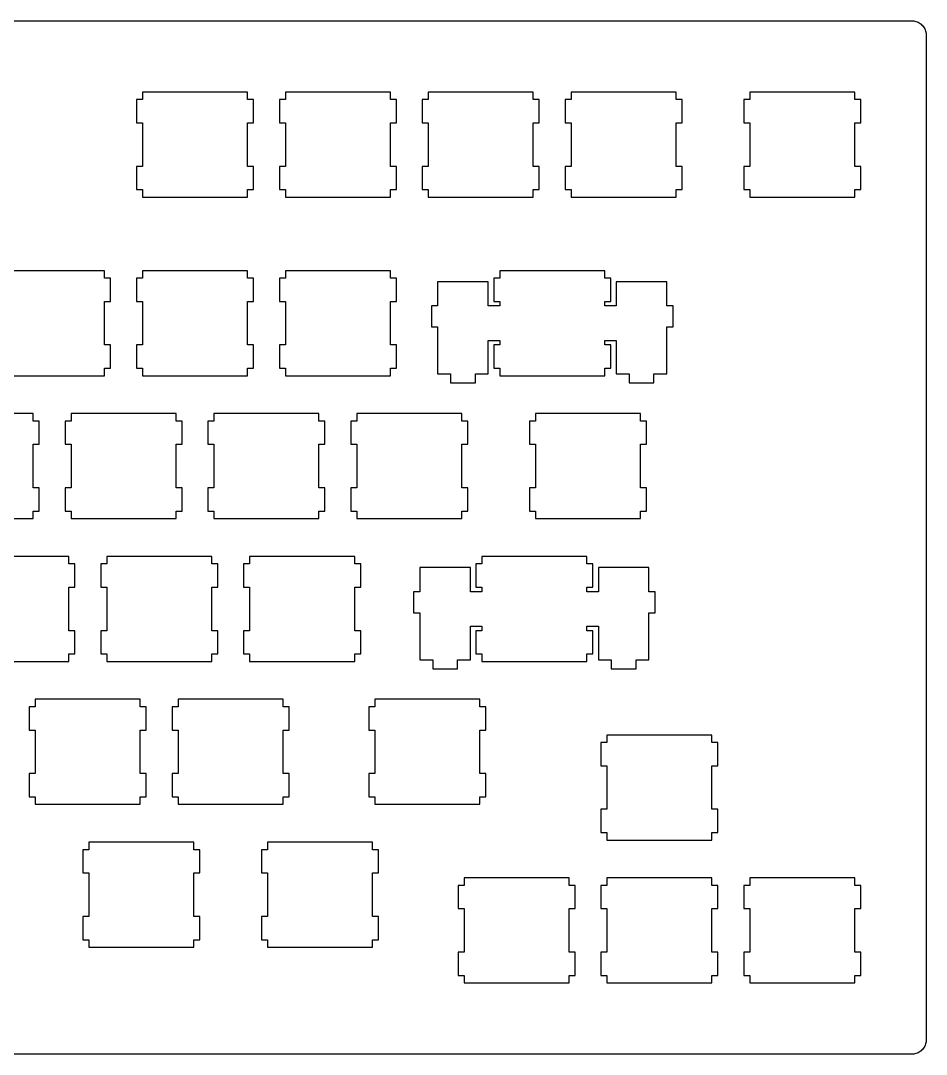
# Model space of a CAD drawing. Header units: millimetres. Extents: x 0 to 324, y 0 to 138.
# Drawn here: x 202.9 to 323.7, y 0.4 to 138.2 of the extents above; entities that cross this region are included whole.
import ezdxf

# ---------------------------------------------------------------- set-up
doc = ezdxf.new("R2010")
doc.units = ezdxf.units.MM
doc.header["$MEASUREMENT"] = 0

msp = doc.modelspace()

# ---------------------------------------------------------------- linework, layer by layer
at = {"color": 0}
for p, q in [((2.096, 138.194), (321.659, 138.194)), ((321.659, 138.194), (321.816, 138.187)), ((321.816, 138.187), (321.972, 138.169)), ((321.972, 138.169), (322.126, 138.139)), ((322.126, 138.139), (322.276, 138.096)), ((322.276, 138.096), (322.424, 138.041)), ((322.424, 138.041), (322.567, 137.976)), ((322.567, 137.976), (322.703, 137.899)), ((322.703, 137.899), (322.834, 137.812)), ((322.834, 137.812), (322.957, 137.714)), ((322.957, 137.714), (323.073, 137.608)), ((323.073, 137.608), (323.179, 137.492)), ((323.179, 137.492), (323.277, 137.37)), ((323.277, 137.37), (323.364, 137.239)), ((323.364, 137.239), (323.441, 137.101)), ((323.441, 137.101), (323.507, 136.959)), ((323.507, 136.959), (323.561, 136.813)), ((323.561, 136.813), (323.603, 136.66)), ((323.603, 136.66), (323.634, 136.507)), ((323.634, 136.507), (323.653, 136.35)), ((323.653, 136.35), (323.658, 136.193)), ((323.658, 136.193), (323.658, 2.36747)), ((219.17, 128.669), (219.17, 127.67)), ((233.171, 128.669), (219.17, 128.669)), ((233.171, 127.67), (233.171, 128.669)), ((238.22, 128.669), (238.22, 127.67)), ((252.221, 128.669), (238.22, 128.669)), ((252.221, 127.67), (252.221, 128.669)), ((257.27, 128.669), (257.27, 127.67)), ((271.271, 128.669), (257.27, 128.669)), ((271.271, 127.67), (271.271, 128.669)), ((276.32, 128.669), (276.32, 127.67)), ((290.321, 128.669), (276.32, 128.669)), ((290.321, 127.67), (290.321, 128.669)), ((300.133, 128.669), (300.133, 127.67)), ((314.132, 128.669), (300.133, 128.669)), ((314.132, 127.67), (314.132, 128.669)), ((219.17, 127.67), (218.371, 127.67)), ((218.371, 127.67), (218.371, 124.568)), ((233.97, 127.67), (233.171, 127.67)), ((233.97, 124.568), (233.97, 127.67)), ((238.22, 127.67), (237.421, 127.67)), ((237.421, 127.67), (237.421, 124.568)), ((253.02, 127.67), (252.221, 127.67)), ((253.02, 124.568), (253.02, 127.67)), ((257.27, 127.67), (256.471, 127.67)), ((256.471, 127.67), (256.471, 124.568)), ((272.07, 127.67), (271.271, 127.67)), ((272.07, 124.568), (272.07, 127.67)), ((276.32, 127.67), (275.521, 127.67)), ((275.521, 127.67), (275.521, 124.568)), ((291.12, 127.67), (290.321, 127.67)), ((291.12, 124.568), (291.12, 127.67)), ((300.133, 127.67), (299.332, 127.67)), ((299.332, 127.67), (299.332, 124.568)), ((314.933, 127.67), (314.132, 127.67)), ((314.933, 124.568), (314.933, 127.67)), ((218.371, 124.568), (219.17, 124.568)), ((219.17, 124.568), (219.17, 118.769)), ((233.171, 118.769), (233.171, 124.568)), ((233.171, 124.568), (233.97, 124.568)), ((237.421, 124.568), (238.22, 124.568)), ((238.22, 124.568), (238.22, 118.769)), ((252.221, 118.769), (252.221, 124.568)), ((252.221, 124.568), (253.02, 124.568)), ((256.471, 124.568), (257.27, 124.568)), ((257.27, 124.568), (257.27, 118.769)), ((271.271, 118.769), (271.271, 124.568)), ((271.271, 124.568), (272.07, 124.568)), ((275.521, 124.568), (276.32, 124.568)), ((276.32, 124.568), (276.32, 118.769)), ((290.321, 118.769), (290.321, 124.568)), ((290.321, 124.568), (291.12, 124.568)), ((299.332, 124.568), (300.133, 124.568)), ((300.133, 124.568), (300.133, 118.769)), ((314.132, 118.769), (314.132, 124.568)), ((314.132, 124.568), (314.933, 124.568)), ((219.17, 118.769), (218.371, 118.769)), ((218.371, 118.769), (218.371, 115.668)), ((233.97, 118.769), (233.171, 118.769)), ((233.97, 115.668), (233.97, 118.769)), ((238.22, 118.769), (237.421, 118.769)), ((237.421, 118.769), (237.421, 115.668)), ((253.02, 118.769), (252.221, 118.769)), ((253.02, 115.668), (253.02, 118.769)), ((257.27, 118.769), (256.471, 118.769)), ((256.471, 118.769), (256.471, 115.668)), ((272.07, 118.769), (271.271, 118.769)), ((272.07, 115.668), (272.07, 118.769)), ((276.32, 118.769), (275.521, 118.769)), ((275.521, 118.769), (275.521, 115.668)), ((291.12, 118.769), (290.321, 118.769)), ((291.12, 115.668), (291.12, 118.769)), ((300.133, 118.769), (299.332, 118.769)), ((299.332, 118.769), (299.332, 115.668)), ((314.933, 118.769), (314.132, 118.769)), ((314.933, 115.668), (314.933, 118.769)), ((218.371, 115.668), (219.17, 115.668)), ((219.17, 115.668), (219.17, 114.668)), ((219.17, 114.668), (233.171, 114.668)), ((233.171, 114.668), (233.171, 115.668)), ((233.171, 115.668), (233.97, 115.668)), ((237.421, 115.668), (238.22, 115.668)), ((238.22, 115.668), (238.22, 114.668)), ((238.22, 114.668), (252.221, 114.668)), ((252.221, 114.668), (252.221, 115.668)), ((252.221, 115.668), (253.02, 115.668)), ((256.471, 115.668), (257.27, 115.668)), ((257.27, 115.668), (257.27, 114.668)), ((257.27, 114.668), (271.271, 114.668)), ((271.271, 114.668), (271.271, 115.668)), ((271.271, 115.668), (272.07, 115.668)), ((275.521, 115.668), (276.32, 115.668)), ((276.32, 115.668), (276.32, 114.668)), ((276.32, 114.668), (290.321, 114.668)), ((290.321, 114.668), (290.321, 115.668)), ((290.321, 115.668), (291.12, 115.668)), ((299.332, 115.668), (300.133, 115.668)), ((300.133, 115.668), (300.133, 114.668)), ((300.133, 114.668), (314.132, 114.668)), ((314.132, 114.668), (314.132, 115.668)), ((314.132, 115.668), (314.933, 115.668)), ((214.121, 104.856), (200.12, 104.856)), ((214.121, 103.856), (214.121, 104.856)), ((219.17, 104.856), (219.17, 103.856)), ((233.171, 104.856), (219.17, 104.856)), ((233.171, 103.856), (233.171, 104.856)), ((238.22, 104.856), (238.22, 103.856)), ((252.221, 104.856), (238.22, 104.856)), ((252.221, 103.856), (252.221, 104.856)), ((266.795, 104.856), (266.795, 103.856)), ((280.796, 104.856), (266.795, 104.856)), ((280.796, 103.856), (280.796, 104.856)), ((214.92, 103.856), (214.121, 103.856)), ((214.92, 100.757), (214.92, 103.856)), ((219.17, 103.856), (218.371, 103.856)), ((218.371, 103.856), (218.371, 100.757)), ((233.97, 103.856), (233.171, 103.856)), ((233.97, 100.757), (233.97, 103.856)), ((238.22, 103.856), (237.421, 103.856)), ((237.421, 103.856), (237.421, 100.757)), ((253.02, 103.856), (252.221, 103.856)), ((253.02, 100.757), (253.02, 103.856)), ((265.271, 103.386), (258.52, 103.386)), ((258.52, 103.386), (258.52, 100.156)), ((265.271, 100.156), (265.271, 103.386)), ((266.795, 103.856), (265.996, 103.856)), ((265.996, 103.856), (265.996, 100.757)), ((281.595, 103.856), (280.796, 103.856)), ((281.595, 100.757), (281.595, 103.856)), ((289.071, 103.386), (282.32, 103.386)), ((282.32, 103.386), (282.32, 100.156)), ((289.071, 100.156), (289.071, 103.386)), ((214.121, 94.9565), (214.121, 100.757)), ((214.121, 100.757), (214.92, 100.757)), ((218.371, 100.757), (219.17, 100.757)), ((219.17, 100.757), (219.17, 94.9565)), ((233.171, 94.9565), (233.171, 100.757)), ((233.171, 100.757), (233.97, 100.757)), ((237.421, 100.757), (238.22, 100.757)), ((238.22, 100.757), (238.22, 94.9565)), ((252.221, 94.9565), (252.221, 100.757)), ((252.221, 100.757), (253.02, 100.757)), ((265.996, 100.757), (266.795, 100.757)), ((266.795, 100.757), (266.795, 100.156)), ((280.796, 100.156), (280.796, 100.757)), ((280.796, 100.757), (281.595, 100.757)), ((258.52, 100.156), (257.696, 100.156)), ((257.696, 100.156), (257.696, 97.3571)), ((266.795, 100.156), (265.271, 100.156)), ((282.32, 100.156), (280.796, 100.156)), ((289.895, 100.156), (289.071, 100.156)), ((289.895, 97.3571), (289.895, 100.156)), ((257.696, 97.3571), (258.52, 97.3571)), ((258.52, 97.3571), (258.52, 91.0869)), ((289.071, 91.0869), (289.071, 97.3571)), ((289.071, 97.3571), (289.895, 97.3571)), ((265.271, 91.0869), (265.271, 95.5559)), ((265.271, 95.5559), (266.795, 95.5559)), ((266.795, 95.5559), (266.795, 94.9565)), ((280.796, 94.9565), (280.796, 95.5559)), ((280.796, 95.5559), (282.32, 95.5559)), ((282.32, 95.5559), (282.32, 91.0869)), ((214.92, 94.9565), (214.121, 94.9565)), ((214.92, 91.8559), (214.92, 94.9565)), ((219.17, 94.9565), (218.371, 94.9565)), ((218.371, 94.9565), (218.371, 91.8559)), ((233.97, 94.9565), (233.171, 94.9565)), ((233.97, 91.8559), (233.97, 94.9565)), ((238.22, 94.9565), (237.421, 94.9565)), ((237.421, 94.9565), (237.421, 91.8559)), ((253.02, 94.9565), (252.221, 94.9565)), ((253.02, 91.8559), (253.02, 94.9565)), ((266.795, 94.9565), (265.996, 94.9565)), ((265.996, 94.9565), (265.996, 91.8559)), ((281.595, 94.9565), (280.796, 94.9565)), ((281.595, 91.8559), (281.595, 94.9565)), ((214.121, 90.8569), (214.121, 91.8559)), ((214.121, 91.8559), (214.92, 91.8559)), ((218.371, 91.8559), (219.17, 91.8559)), ((219.17, 91.8559), (219.17, 90.8569)), ((233.171, 90.8569), (233.171, 91.8559)), ((233.171, 91.8559), (233.97, 91.8559)), ((237.421, 91.8559), (238.22, 91.8559)), ((238.22, 91.8559), (238.22, 90.8569)), ((252.221, 90.8569), (252.221, 91.8559)), ((252.221, 91.8559), (253.02, 91.8559)), ((258.52, 91.0869), (260.245, 91.0869)), ((260.245, 91.0869), (260.245, 89.8867)), ((263.546, 89.8867), (263.546, 91.0869)), ((263.546, 91.0869), (265.271, 91.0869)), ((265.996, 91.8559), (266.795, 91.8559)), ((266.795, 91.8559), (266.795, 90.8569)), ((280.796, 90.8569), (280.796, 91.8559)), ((280.796, 91.8559), (281.595, 91.8559)), ((282.32, 91.0869), (284.045, 91.0869)), ((284.045, 91.0869), (284.045, 89.8867)), ((287.346, 89.8867), (287.346, 91.0869)), ((287.346, 91.0869), (289.071, 91.0869)), ((200.12, 90.8569), (214.121, 90.8569)), ((219.17, 90.8569), (233.171, 90.8569)), ((238.22, 90.8569), (252.221, 90.8569)), ((260.245, 89.8867), (263.546, 89.8867)), ((266.795, 90.8569), (280.796, 90.8569)), ((284.045, 89.8867), (287.346, 89.8867)), ((204.596, 85.8061), (190.595, 85.8061)), ((204.596, 84.806), (204.596, 85.8061)), ((209.645, 85.8061), (209.645, 84.806)), ((223.646, 85.8061), (209.645, 85.8061)), ((223.646, 84.806), (223.646, 85.8061)), ((228.695, 85.8061), (228.695, 84.806)), ((242.696, 85.8061), (228.695, 85.8061)), ((242.696, 84.806), (242.696, 85.8061)), ((247.745, 85.8061), (247.745, 84.806)), ((261.746, 85.8061), (247.745, 85.8061)), ((261.746, 84.806), (261.746, 85.8061)), ((271.558, 85.8061), (271.558, 84.806)), ((285.557, 85.8061), (271.558, 85.8061)), ((285.557, 84.806), (285.557, 85.8061)), ((205.395, 84.806), (204.596, 84.806)), ((205.395, 81.7065), (205.395, 84.806)), ((209.645, 84.806), (208.846, 84.806)), ((208.846, 84.806), (208.846, 81.7065)), ((224.445, 84.806), (223.646, 84.806)), ((224.445, 81.7065), (224.445, 84.806)), ((228.695, 84.806), (227.896, 84.806)), ((227.896, 84.806), (227.896, 81.7065)), ((243.495, 84.806), (242.696, 84.806)), ((243.495, 81.7065), (243.495, 84.806)), ((247.745, 84.806), (246.946, 84.806)), ((246.946, 84.806), (246.946, 81.7065)), ((262.545, 84.806), (261.746, 84.806)), ((262.545, 81.7065), (262.545, 84.806)), ((271.558, 84.806), (270.757, 84.806)), ((270.757, 84.806), (270.757, 81.7065)), ((286.358, 84.806), (285.557, 84.806)), ((286.358, 81.7065), (286.358, 84.806)), ((204.596, 75.9065), (204.596, 81.7065)), ((204.596, 81.7065), (205.395, 81.7065)), ((208.846, 81.7065), (209.645, 81.7065)), ((209.645, 81.7065), (209.645, 75.9065)), ((223.646, 75.9065), (223.646, 81.7065)), ((223.646, 81.7065), (224.445, 81.7065)), ((227.896, 81.7065), (228.695, 81.7065)), ((228.695, 81.7065), (228.695, 75.9065)), ((242.696, 75.9065), (242.696, 81.7065)), ((242.696, 81.7065), (243.495, 81.7065)), ((246.946, 81.7065), (247.745, 81.7065)), ((247.745, 81.7065), (247.745, 75.9065)), ((261.746, 75.9065), (261.746, 81.7065)), ((261.746, 81.7065), (262.545, 81.7065)), ((270.757, 81.7065), (271.558, 81.7065)), ((271.558, 81.7065), (271.558, 75.9065)), ((285.557, 75.9065), (285.557, 81.7065)), ((285.557, 81.7065), (286.358, 81.7065)), ((205.395, 75.9065), (204.596, 75.9065)), ((205.395, 72.8059), (205.395, 75.9065)), ((209.645, 75.9065), (208.846, 75.9065)), ((208.846, 75.9065), (208.846, 72.8059)), ((224.445, 75.9065), (223.646, 75.9065)), ((224.445, 72.8059), (224.445, 75.9065)), ((228.695, 75.9065), (227.896, 75.9065)), ((227.896, 75.9065), (227.896, 72.8059)), ((243.495, 75.9065), (242.696, 75.9065)), ((243.495, 72.8059), (243.495, 75.9065)), ((247.745, 75.9065), (246.946, 75.9065)), ((246.946, 75.9065), (246.946, 72.8059)), ((262.545, 75.9065), (261.746, 75.9065)), ((262.545, 72.8059), (262.545, 75.9065)), ((271.558, 75.9065), (270.757, 75.9065)), ((270.757, 75.9065), (270.757, 72.8059)), ((286.358, 75.9065), (285.557, 75.9065)), ((286.358, 72.8059), (286.358, 75.9065)), ((190.595, 71.8069), (204.596, 71.8069)), ((204.596, 71.8069), (204.596, 72.8059)), ((204.596, 72.8059), (205.395, 72.8059)), ((208.846, 72.8059), (209.645, 72.8059)), ((209.645, 72.8059), (209.645, 71.8069)), ((209.645, 71.8069), (223.646, 71.8069)), ((223.646, 71.8069), (223.646, 72.8059)), ((223.646, 72.8059), (224.445, 72.8059)), ((227.896, 72.8059), (228.695, 72.8059)), ((228.695, 72.8059), (228.695, 71.8069)), ((228.695, 71.8069), (242.696, 71.8069)), ((242.696, 71.8069), (242.696, 72.8059)), ((242.696, 72.8059), (243.495, 72.8059)), ((246.946, 72.8059), (247.745, 72.8059)), ((247.745, 72.8059), (247.745, 71.8069)), ((247.745, 71.8069), (261.746, 71.8069)), ((261.746, 71.8069), (261.746, 72.8059)), ((261.746, 72.8059), (262.545, 72.8059)), ((270.757, 72.8059), (271.558, 72.8059)), ((271.558, 72.8059), (271.558, 71.8069)), ((271.558, 71.8069), (285.557, 71.8069)), ((285.557, 71.8069), (285.557, 72.8059)), ((285.557, 72.8059), (286.358, 72.8059)), ((209.357, 66.7561), (195.358, 66.7561)), ((209.357, 65.756), (209.357, 66.7561)), ((214.408, 66.7561), (214.408, 65.756)), ((228.407, 66.7561), (214.408, 66.7561)), ((228.407, 65.756), (228.407, 66.7561)), ((233.458, 66.7561), (233.458, 65.756)), ((247.457, 66.7561), (233.458, 66.7561)), ((247.457, 65.756), (247.457, 66.7561)), ((264.414, 66.7561), (264.414, 65.756)), ((278.413, 66.7561), (264.414, 66.7561)), ((278.413, 65.756), (278.413, 66.7561)), ((210.158, 65.756), (209.357, 65.756)), ((210.158, 62.6565), (210.158, 65.756)), ((214.408, 65.756), (213.607, 65.756)), ((213.607, 65.756), (213.607, 62.6565)), ((229.208, 65.756), (228.407, 65.756)), ((229.208, 62.6565), (229.208, 65.756)), ((233.458, 65.756), (232.657, 65.756)), ((232.657, 65.756), (232.657, 62.6565)), ((248.258, 65.756), (247.457, 65.756)), ((248.258, 62.6565), (248.258, 65.756)), ((262.888, 65.2861), (256.139, 65.2861)), ((256.139, 65.2861), (256.139, 62.0557)), ((262.888, 62.0557), (262.888, 65.2861)), ((264.414, 65.756), (263.613, 65.756)), ((263.613, 65.756), (263.613, 62.6565)), ((279.214, 65.756), (278.413, 65.756)), ((279.214, 62.6565), (279.214, 65.756)), ((286.688, 65.2861), (279.939, 65.2861)), ((279.939, 65.2861), (279.939, 62.0557)), ((286.688, 62.0557), (286.688, 65.2861)), ((209.357, 56.8565), (209.357, 62.6565)), ((209.357, 62.6565), (210.158, 62.6565)), ((213.607, 62.6565), (214.408, 62.6565)), ((214.408, 62.6565), (214.408, 56.8565)), ((228.407, 56.8565), (228.407, 62.6565)), ((228.407, 62.6565), (229.208, 62.6565)), ((232.657, 62.6565), (233.458, 62.6565)), ((233.458, 62.6565), (233.458, 56.8565)), ((247.457, 56.8565), (247.457, 62.6565)), ((247.457, 62.6565), (248.258, 62.6565)), ((256.139, 62.0557), (255.313, 62.0557)), ((255.313, 62.0557), (255.313, 59.2571)), ((264.414, 62.0557), (262.888, 62.0557)), ((263.613, 62.6565), (264.414, 62.6565)), ((264.414, 62.6565), (264.414, 62.0557)), ((278.413, 62.0557), (278.413, 62.6565)), ((278.413, 62.6565), (279.214, 62.6565)), ((279.939, 62.0557), (278.413, 62.0557)), ((287.514, 62.0557), (286.688, 62.0557)), ((287.514, 59.2571), (287.514, 62.0557)), ((255.313, 59.2571), (256.139, 59.2571)), ((256.139, 59.2571), (256.139, 52.9869)), ((286.688, 52.9869), (286.688, 59.2571)), ((286.688, 59.2571), (287.514, 59.2571)), ((210.158, 56.8565), (209.357, 56.8565)), ((210.158, 53.7559), (210.158, 56.8565)), ((214.408, 56.8565), (213.607, 56.8565)), ((213.607, 56.8565), (213.607, 53.7559)), ((229.208, 56.8565), (228.407, 56.8565)), ((229.208, 53.7559), (229.208, 56.8565)), ((233.458, 56.8565), (232.657, 56.8565)), ((232.657, 56.8565), (232.657, 53.7559)), ((248.258, 56.8565), (247.457, 56.8565)), ((248.258, 53.7559), (248.258, 56.8565)), ((262.888, 52.9869), (262.888, 57.4559)), ((262.888, 57.4559), (264.414, 57.4559)), ((264.414, 56.8565), (263.613, 56.8565)), ((263.613, 56.8565), (263.613, 53.7559)), ((264.414, 57.4559), (264.414, 56.8565)), ((278.413, 56.8565), (278.413, 57.4559)), ((278.413, 57.4559), (279.939, 57.4559)), ((279.214, 56.8565), (278.413, 56.8565)), ((279.214, 53.7559), (279.214, 56.8565)), ((279.939, 57.4559), (279.939, 52.9869)), ((209.357, 52.7569), (209.357, 53.7559)), ((209.357, 53.7559), (210.158, 53.7559)), ((213.607, 53.7559), (214.408, 53.7559)), ((214.408, 53.7559), (214.408, 52.7569)), ((228.407, 52.7569), (228.407, 53.7559)), ((228.407, 53.7559), (229.208, 53.7559)), ((232.657, 53.7559), (233.458, 53.7559)), ((233.458, 53.7559), (233.458, 52.7569)), ((247.457, 52.7569), (247.457, 53.7559)), ((247.457, 53.7559), (248.258, 53.7559)), ((263.613, 53.7559), (264.414, 53.7559)), ((264.414, 53.7559), (264.414, 52.7569)), ((278.413, 52.7569), (278.413, 53.7559)), ((278.413, 53.7559), (279.214, 53.7559)), ((195.358, 52.7569), (209.357, 52.7569)), ((214.408, 52.7569), (228.407, 52.7569)), ((233.458, 52.7569), (247.457, 52.7569)), ((256.139, 52.9869), (257.864, 52.9869)), ((257.864, 52.9869), (257.864, 51.7867)), ((261.163, 51.7867), (261.163, 52.9869)), ((261.163, 52.9869), (262.888, 52.9869)), ((264.414, 52.7569), (278.413, 52.7569)), ((279.939, 52.9869), (281.664, 52.9869)), ((281.664, 52.9869), (281.664, 51.7867)), ((284.963, 51.7867), (284.963, 52.9869)), ((284.963, 52.9869), (286.688, 52.9869)), ((257.864, 51.7867), (261.163, 51.7867)), ((281.664, 51.7867), (284.963, 51.7867)), ((204.883, 47.7061), (204.883, 46.706)), ((218.882, 47.7061), (204.883, 47.7061)), ((218.882, 46.706), (218.882, 47.7061)), ((223.933, 47.7061), (223.933, 46.706)), ((237.932, 47.7061), (223.933, 47.7061)), ((237.932, 46.706), (237.932, 47.7061)), ((250.127, 47.7061), (250.127, 46.706)), ((264.126, 47.7061), (250.127, 47.7061)), ((264.126, 46.706), (264.126, 47.7061)), ((204.883, 46.706), (204.082, 46.706)), ((204.082, 46.706), (204.082, 43.6065)), ((219.683, 46.706), (218.882, 46.706)), ((219.683, 43.6065), (219.683, 46.706)), ((223.933, 46.706), (223.132, 46.706)), ((223.132, 46.706), (223.132, 43.6065)), ((238.733, 46.706), (237.932, 46.706)), ((238.733, 43.6065), (238.733, 46.706)), ((250.127, 46.706), (249.327, 46.706)), ((249.327, 46.706), (249.327, 43.6065)), ((264.927, 46.706), (264.126, 46.706)), ((264.927, 43.6065), (264.927, 46.706)), ((204.082, 43.6065), (204.883, 43.6065)), ((204.883, 43.6065), (204.883, 37.8065)), ((218.882, 37.8065), (218.882, 43.6065)), ((218.882, 43.6065), (219.683, 43.6065)), ((223.132, 43.6065), (223.933, 43.6065)), ((223.933, 43.6065), (223.933, 37.8065)), ((237.932, 37.8065), (237.932, 43.6065)), ((237.932, 43.6065), (238.733, 43.6065)), ((249.327, 43.6065), (250.127, 43.6065)), ((250.127, 43.6065), (250.127, 37.8065)), ((264.126, 37.8065), (264.126, 43.6065)), ((264.126, 43.6065), (264.927, 43.6065)), ((281.083, 42.9436), (281.083, 41.9435)), ((295.082, 42.9436), (281.083, 42.9436)), ((295.082, 41.9435), (295.082, 42.9436)), ((281.083, 41.9435), (280.282, 41.9435)), ((280.282, 41.9435), (280.282, 38.8426)), ((295.883, 41.9435), (295.082, 41.9435)), ((295.883, 38.8426), (295.883, 41.9435)), ((280.282, 38.8426), (281.083, 38.8426)), ((281.083, 38.8426), (281.083, 33.044)), ((295.082, 33.044), (295.082, 38.8426)), ((295.082, 38.8426), (295.883, 38.8426)), ((204.883, 37.8065), (204.082, 37.8065)), ((204.082, 37.8065), (204.082, 34.7059)), ((219.683, 37.8065), (218.882, 37.8065)), ((219.683, 34.7059), (219.683, 37.8065)), ((223.933, 37.8065), (223.132, 37.8065)), ((223.132, 37.8065), (223.132, 34.7059)), ((238.733, 37.8065), (237.932, 37.8065)), ((238.733, 34.7059), (238.733, 37.8065)), ((250.127, 37.8065), (249.327, 37.8065)), ((249.327, 37.8065), (249.327, 34.7059)), ((264.927, 37.8065), (264.126, 37.8065)), ((264.927, 34.7059), (264.927, 37.8065)), ((204.082, 34.7059), (204.883, 34.7059)), ((204.883, 34.7059), (204.883, 33.7068)), ((218.882, 33.7068), (218.882, 34.7059)), ((218.882, 34.7059), (219.683, 34.7059)), ((223.132, 34.7059), (223.933, 34.7059)), ((223.933, 34.7059), (223.933, 33.7068)), ((237.932, 33.7068), (237.932, 34.7059)), ((237.932, 34.7059), (238.733, 34.7059)), ((249.327, 34.7059), (250.127, 34.7059)), ((250.127, 34.7059), (250.127, 33.7068)), ((264.126, 33.7068), (264.126, 34.7059)), ((264.126, 34.7059), (264.927, 34.7059)), ((204.883, 33.7068), (218.882, 33.7068)), ((223.933, 33.7068), (237.932, 33.7068)), ((250.127, 33.7068), (264.126, 33.7068)), ((281.083, 33.044), (280.282, 33.044)), ((280.282, 33.044), (280.282, 29.9434)), ((295.883, 33.044), (295.082, 33.044)), ((295.883, 29.9434), (295.883, 33.044)), ((280.282, 29.9434), (281.083, 29.9434)), ((281.083, 29.9434), (281.083, 28.9429)), ((295.082, 28.9429), (295.082, 29.9434)), ((295.082, 29.9434), (295.883, 29.9434)), ((212.027, 27.6558), (211.227, 27.6558)), ((211.227, 27.6558), (211.227, 24.5566)), ((212.027, 28.6563), (212.027, 27.6558)), ((226.026, 28.6563), (212.027, 28.6563)), ((226.026, 27.6558), (226.026, 28.6563)), ((226.827, 27.6558), (226.026, 27.6558)), ((226.827, 24.5566), (226.827, 27.6558)), ((235.839, 27.6558), (235.038, 27.6558)), ((235.038, 27.6558), (235.038, 24.5566)), ((235.839, 28.6563), (235.839, 27.6558)), ((249.838, 28.6563), (235.839, 28.6563)), ((249.838, 27.6558), (249.838, 28.6563)), ((250.639, 27.6558), (249.838, 27.6558)), ((250.639, 24.5566), (250.639, 27.6558)), ((281.083, 28.9429), (295.082, 28.9429)), ((211.227, 24.5566), (212.027, 24.5566)), ((212.027, 24.5566), (212.027, 18.7565)), ((226.026, 18.7565), (226.026, 24.5566)), ((226.026, 24.5566), (226.827, 24.5566)), ((235.038, 24.5566), (235.839, 24.5566)), ((235.839, 24.5566), (235.839, 18.7565)), ((249.838, 18.7565), (249.838, 24.5566)), ((249.838, 24.5566), (250.639, 24.5566)), ((262.033, 23.8938), (262.033, 22.8933)), ((276.032, 23.8938), (262.033, 23.8938)), ((276.032, 22.8933), (276.032, 23.8938)), ((281.083, 23.8938), (281.083, 22.8933)), ((295.082, 23.8938), (281.083, 23.8938)), ((295.082, 22.8933), (295.082, 23.8938)), ((300.133, 23.8938), (300.133, 22.8933)), ((314.132, 23.8938), (300.133, 23.8938)), ((314.132, 22.8933), (314.132, 23.8938)), ((262.033, 22.8933), (261.232, 22.8933)), ((261.232, 22.8933), (261.232, 19.7942)), ((276.833, 22.8933), (276.032, 22.8933)), ((276.833, 19.7942), (276.833, 22.8933)), ((281.083, 22.8933), (280.282, 22.8933)), ((280.282, 22.8933), (280.282, 19.7942)), ((295.883, 22.8933), (295.082, 22.8933)), ((295.883, 19.7942), (295.883, 22.8933)), ((300.133, 22.8933), (299.332, 22.8933)), ((299.332, 22.8933), (299.332, 19.7942)), ((314.933, 22.8933), (314.132, 22.8933)), ((314.933, 19.7942), (314.933, 22.8933)), ((261.232, 19.7942), (262.033, 19.7942)), ((262.033, 19.7942), (262.033, 13.994)), ((276.032, 13.994), (276.032, 19.7942)), ((276.032, 19.7942), (276.833, 19.7942)), ((280.282, 19.7942), (281.083, 19.7942)), ((281.083, 19.7942), (281.083, 13.994)), ((295.082, 13.994), (295.082, 19.7942)), ((295.082, 19.7942), (295.883, 19.7942)), ((299.332, 19.7942), (300.133, 19.7942)), ((300.133, 19.7942), (300.133, 13.994)), ((314.132, 13.994), (314.132, 19.7942)), ((314.132, 19.7942), (314.933, 19.7942)), ((212.027, 18.7565), (211.227, 18.7565)), ((211.227, 18.7565), (211.227, 15.6559)), ((226.827, 18.7565), (226.026, 18.7565)), ((226.827, 15.6559), (226.827, 18.7565)), ((235.839, 18.7565), (235.038, 18.7565)), ((235.038, 18.7565), (235.038, 15.6559)), ((250.639, 18.7565), (249.838, 18.7565)), ((250.639, 15.6559), (250.639, 18.7565)), ((211.227, 15.6559), (212.027, 15.6559)), ((212.027, 15.6559), (212.027, 14.6568)), ((226.026, 14.6568), (226.026, 15.6559)), ((226.026, 15.6559), (226.827, 15.6559)), ((235.038, 15.6559), (235.839, 15.6559)), ((235.839, 15.6559), (235.839, 14.6568)), ((249.838, 14.6568), (249.838, 15.6559)), ((249.838, 15.6559), (250.639, 15.6559)), ((212.027, 14.6568), (226.026, 14.6568)), ((235.839, 14.6568), (249.838, 14.6568)), ((262.033, 13.994), (261.232, 13.994)), ((261.232, 13.994), (261.232, 10.8934)), ((276.833, 13.994), (276.032, 13.994)), ((276.833, 10.8934), (276.833, 13.994)), ((281.083, 13.994), (280.282, 13.994)), ((280.282, 13.994), (280.282, 10.8934)), ((295.883, 13.994), (295.082, 13.994)), ((295.883, 10.8934), (295.883, 13.994)), ((300.133, 13.994), (299.332, 13.994)), ((299.332, 13.994), (299.332, 10.8934)), ((314.933, 13.994), (314.132, 13.994)), ((314.933, 10.8934), (314.933, 13.994)), ((261.232, 10.8934), (262.033, 10.8934)), ((262.033, 10.8934), (262.033, 9.89295)), ((262.033, 9.89295), (276.032, 9.89295)), ((276.032, 9.89295), (276.032, 10.8934)), ((276.032, 10.8934), (276.833, 10.8934)), ((280.282, 10.8934), (281.083, 10.8934)), ((281.083, 10.8934), (281.083, 9.89295)), ((281.083, 9.89295), (295.082, 9.89295)), ((295.082, 9.89295), (295.082, 10.8934)), ((295.082, 10.8934), (295.883, 10.8934)), ((299.332, 10.8934), (300.133, 10.8934)), ((300.133, 10.8934), (300.133, 9.89295)), ((300.133, 9.89295), (314.132, 9.89295)), ((314.132, 9.89295), (314.132, 10.8934)), ((314.132, 10.8934), (314.933, 10.8934)), ((323.441, 1.46072), (323.364, 1.32292)), ((323.507, 1.60266), (323.441, 1.46072)), ((323.561, 1.74873), (323.507, 1.60266)), ((323.603, 1.90169), (323.561, 1.74873)), ((323.634, 2.05603), (323.603, 1.90169)), ((323.653, 2.21175), (323.634, 2.05603)), ((323.658, 2.36747), (323.653, 2.21175)), ((321.659, 0.36794), (2.096, 0.36794)), ((321.816, 0.37483), (321.659, 0.36794)), ((321.972, 0.39274), (321.816, 0.37483)), ((322.126, 0.42306), (321.972, 0.39274)), ((322.276, 0.46578), (322.126, 0.42306)), ((322.424, 0.5209), (322.276, 0.46578)), ((322.567, 0.58567), (322.424, 0.5209)), ((322.703, 0.66284), (322.567, 0.58567)), ((322.834, 0.74965), (322.703, 0.66284)), ((322.957, 0.84749), (322.834, 0.74965)), ((323.073, 0.9536), (322.957, 0.84749)), ((323.179, 1.06936), (323.073, 0.9536)), ((323.277, 1.192), (323.179, 1.06936)), ((323.364, 1.32292), (323.277, 1.192))]:
    msp.add_line(p, q, dxfattribs=at)

doc.saveas('drawing.dxf')
